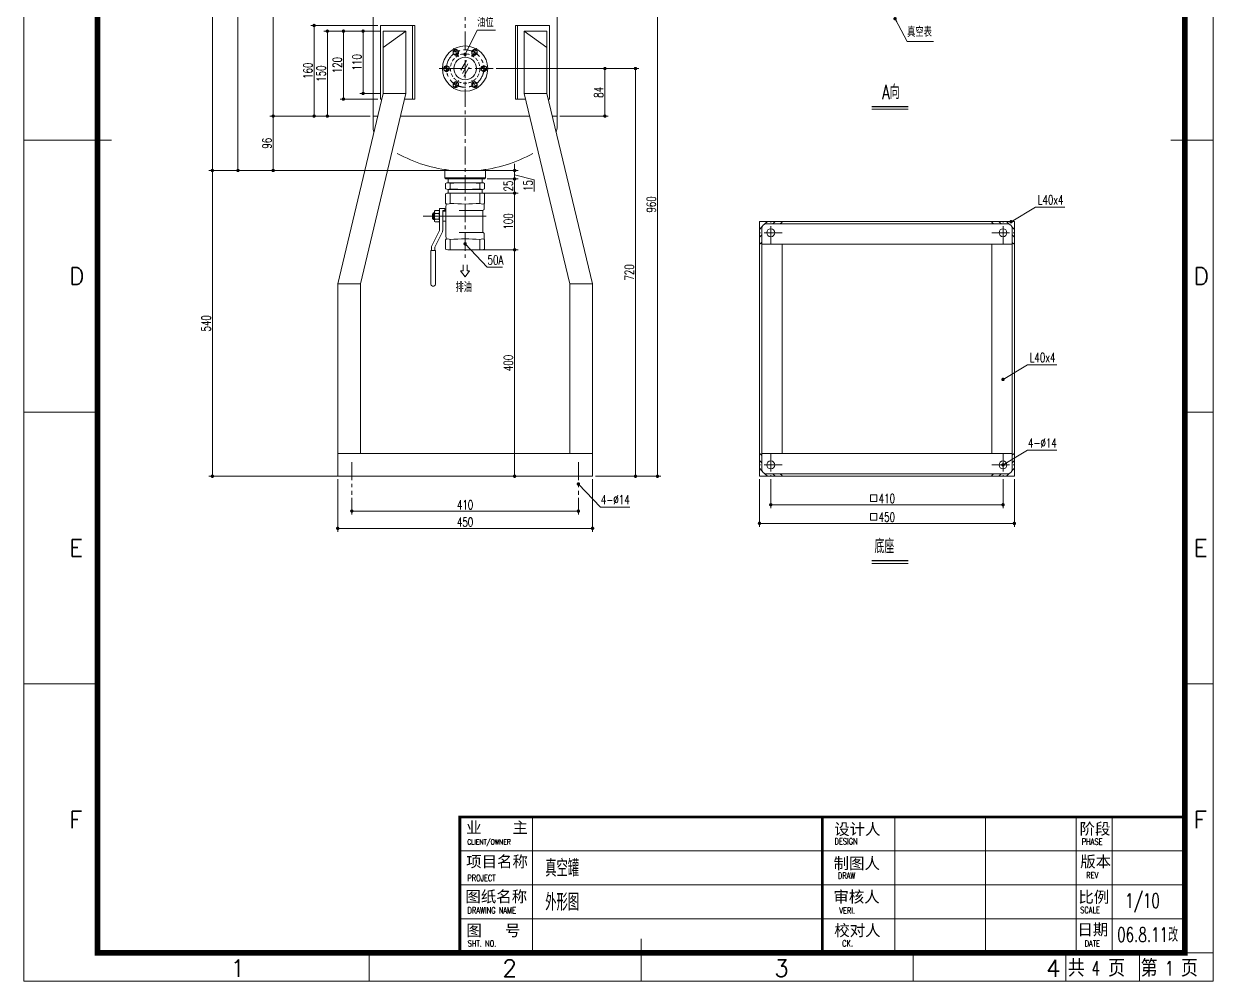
# Model space of a CAD drawing. Header units: millimetres. Extents: x 5291 to 15040, y -2201 to 1723.
# Drawn here: x 5291 to 7391, y -2201 to -510 of the extents above; entities that cross this region are included whole.
import ezdxf

# ---------------------------------------------------------------- set-up
doc = ezdxf.new("R2010")
doc.units = ezdxf.units.MM
doc.header["$LTSCALE"] = 0.5
doc.linetypes.add('CENTER', pattern=[50.8, 31.75, -6.35, 6.35, -6.35])
doc.linetypes.add('DASHED', pattern=[19.05, 12.7, -6.35])
for name, color, linetype, lineweight in [('图层1', 7, 'Continuous', 5), ('图层2', 2, 'Continuous', 20), ('图层5', 3, 'CENTER', 5), ('图框', 7, 'Continuous', 9)]:
    doc.layers.add(name, color=color, linetype=linetype, lineweight=lineweight)
doc.styles.add('图框文字1', font='romans.shx', dxfattribs={"bigfont": 'hztxt.shx'})
doc.styles.add('图框文字2', font='SIMKAI.TTF')
doc.styles.add('样式 1', font='txt.shx', dxfattribs={"width": 0.7, "height": 16, "bigfont": 'hzdx.shx'})
doc.dimstyles.new('ISO-25', dxfattribs={"dimtxt": 13, "dimasz": 11, "dimexe": 6, "dimexo": 5, "dimgap": 4, "dimtad": 1, "dimtxsty": 'Standard', "dimcen": 2.5, "dimadec": 0, "dimazin": 0, "dimtfac": 1, "dimtmove": 0, "dimatfit": 3, "dimfxl": 0, "dimarcsym": 0})

# ---------------------------------------------------------------- blocks, each defined once
blk = doc.blocks.new('图框(设计人)')
at = {"layer": '图框', "color": 5}
for p, q in [((12.8, 24), (12.8, 0)), ((28.8, 24), (28.8, 0)), ((44.8, 24), (44.8, 0)), ((51.17, 24), (51.17, 0)), ((12.8, 20.41), (12.8, 0)), ((0, 18), (64, 18)), ((0, 12), (64, 12)), ((0, 6), (64, 6))]:
    blk.add_line(p, q, dxfattribs=at)
at = {"layer": '图框', "color": 5, "const_width": 0.5}
blk.add_lwpolyline([(0, 0), (64, 0), (64, 24), (0, 24)], close=True, dxfattribs=at)
at = {"layer": '图框', "color": 4, "style": '图框文字2'}
for s, p in [('设计人', (2.08, 20.85)), ('阶段', (45.4, 20.91)), ('制图人', (1.98, 14.82)), ('版本', (45.52, 15.13)), ('审核人', (1.94, 8.91)), ('比例', (45.19, 8.87)), ('校对人', (2.09, 2.98)), ('日期', (45.02, 3.12))]:
    blk.add_text(s, height=2, dxfattribs=at).set_placement(p)
at = {"layer": '图框', "color": 3, "style": '图框文字1', "width": 0.7}
for s, p in [('DESIGN', (2.14, 19.14)), ('PHASE', (45.8, 19.1)), ('DRAW', (2.74, 13.09)), ('REV', (46.58, 13.17)), ('VERI.', (2.97, 6.94)), ('SCALE', (45.53, 7.03)), ('CK.', (3.49, 1.12)), ('DATE', (46.31, 1.11))]:
    blk.add_text(s, height=1.1, dxfattribs=at).set_placement(p)
blk = doc.blocks.new('图框(业主)')
at = {"layer": '图框', "color": 5}
for p, q in [((12.8, 24), (12.8, 0)), ((0, 18), (64, 18)), ((0, 12), (64, 12)), ((0, 6), (64, 6))]:
    blk.add_line(p, q, dxfattribs=at)
at = {"layer": '图框', "color": 5, "const_width": 0.5}
blk.add_lwpolyline([(0, 0), (64, 0), (64, 24), (0, 24)], close=True, dxfattribs=at)
at = {"layer": '图框', "color": 4, "style": '图框文字2'}
for s, p in [('业    主', (1.1, 21.13)), ('项目名称', (1.1, 15.13)), ('图纸名称', (0.96, 8.95)), ('图   号', (1.14, 2.98))]:
    blk.add_text(s, height=2, dxfattribs=at).set_placement(p)
at = {"layer": '图框', "color": 3, "style": '图框文字1', "width": 0.7}
for s, height, p in [('CLIENT/OWNER', 0.9, (1.3, 19.15)), ('PROJECT', 1.1, (1.32, 12.69)), ('DRAWING NAME', 1.1, (1.34, 6.95)), (' SHT. NO. ', 1.1, (0.79, 1.11))]:
    blk.add_text(s, height=height, dxfattribs=at).set_placement(p)
blk = doc.blocks.new('图框(A4)')
at = {"layer": '图框'}
for p, q in [((252.99, 634.09), (252.99, 639.09)), ((300.99, 634.09), (300.99, 639.09)), ((348.99, 634.09), (348.99, 639.09)), ((300.99, 634.09), (300.99, 631.59)), ((204.99, 586.59), (191.99, 586.59)), ((396.99, 586.59), (401.99, 586.59)), ((204.99, 538.59), (191.99, 538.59)), ((396.99, 538.59), (401.99, 538.59)), ((204.99, 490.59), (191.99, 490.59)), ((204.99, 490.59), (207.49, 490.59)), ((396.99, 490.59), (394.49, 490.59)), ((396.99, 490.59), (401.99, 490.59)), ((204.99, 442.59), (191.99, 442.59)), ((396.99, 442.59), (401.99, 442.59)), ((204.99, 394.59), (191.99, 394.59)), ((396.99, 394.59), (401.99, 394.59)), ((300.99, 347.09), (300.99, 349.59)), ((252.99, 347.09), (252.99, 342.09)), ((300.99, 347.09), (300.99, 342.09)), ((348.99, 347.09), (348.99, 342.09)), ((375.99, 347.09), (375.99, 342.09)), ((388.99, 347.09), (388.99, 342.09))]:
    blk.add_line(p, q, dxfattribs=at)
for points in [[(191.99, 342.09), (401.99, 342.09), (401.99, 639.09), (191.99, 639.09)], [(375.99, 347.09), (401.99, 347.09), (401.99, 342.09), (375.99, 342.09)]]:
    blk.add_lwpolyline(points, close=True, dxfattribs=at)
at = {"layer": '图框', "color": 5, "const_width": 1}
blk.add_lwpolyline([(204.99, 347.09), (396.99, 347.09), (396.99, 634.09), (204.99, 634.09)], close=True, dxfattribs=at)
at = {"layer": '图框', "style": '图框文字1'}
for s, p in [('1', (228.49, 635.29)), ('2', (276.49, 635.29)), ('3', (324.49, 635.29)), ('4', (372.49, 635.29)), ('A', (199.99, 608.56)), ('A', (398.55, 608.56)), ('B ', (199.99, 561.1)), ('B ', (398.55, 561.1)), ('C', (199.99, 513.1)), ('C', (398.55, 513.1)), ('D', (199.99, 465.1)), ('D', (398.55, 465.1)), ('E', (199.99, 417.1)), ('E', (398.55, 417.1)), ('F', (199.99, 369.1)), ('F', (398.55, 369.1)), ('1', (228.49, 342.89)), ('2', (276.49, 342.89)), ('3', (324.49, 342.89)), ('4', (372.49, 342.89)), ('共  页', (376.32, 342.89)), ('第  页', (389.18, 342.89))]:
    blk.add_text(s, height=3, dxfattribs=at).set_placement(p)
blk = doc.blocks.new('_Dot')
at = {"color": 0, "linetype": 'ByBlock', "lineweight": -2}
blk.add_line((-0.5, 0), (-1, 0), dxfattribs=at)
at = {"color": 0, "linetype": 'ByBlock', "const_width": 0.5}
blk.add_lwpolyline([(-0.25, 0, 1), (0.25, 0, 1)], format="xyb", close=True, dxfattribs=at)
blk = doc.blocks.new('*D19')
at = {"layer": 'Defpoints', "color": 0, "lineweight": 9}
for p in [(5793.5, -129.4), (5731, -673.4), (5907.4, -673.4)]:
    blk.add_point(p, dxfattribs=at)
at = {"layer": '图层1', "color": 4, "lineweight": 9}
for p, q in [((5788.5, -129.4), (5725, -129.4)), ((5731, -135.4), (5731, -667.4)), ((5902.4, -673.4), (5725, -673.4))]:
    blk.add_line(p, q, dxfattribs=at)
at = {"layer": '图层1', "color": 4, "lineweight": 9, "xscale": 6, "yscale": 6, "zscale": 6}
for p, rotation in [((5731, -129.4), 90), ((5731, -673.4), 270)]:
    blk.add_blockref('_Dot', p, dxfattribs=dict(at, rotation=rotation))
at = {"layer": '图层1', "color": 4, "insert": (5720, -401.4), "char_height": 16, "attachment_point": 5, "rotation": 90, "style": '样式 1'}
blk.add_mtext('544', dxfattribs=at)
blk = doc.blocks.new('*D20')
at = {"layer": 'Defpoints', "color": 0, "lineweight": 9}
for p in [(5907.4, -673.4), (5731, -769.4), (5997.4, -769.4)]:
    blk.add_point(p, dxfattribs=at)
at = {"layer": '图层1', "color": 4, "lineweight": 9}
for p, q in [((5902.4, -673.4), (5725, -673.4)), ((5731, -679.4), (5731, -763.4)), ((5992.4, -769.4), (5725, -769.4))]:
    blk.add_line(p, q, dxfattribs=at)
at = {"layer": '图层1', "color": 4, "lineweight": 9, "xscale": 6, "yscale": 6, "zscale": 6}
for p, rotation in [((5731, -673.4), 90), ((5731, -769.4), 270)]:
    blk.add_blockref('_Dot', p, dxfattribs=dict(at, rotation=rotation))
at = {"layer": '图层1', "color": 4, "insert": (5720, -721.4), "char_height": 16, "attachment_point": 5, "rotation": 90, "style": '样式 1'}
blk.add_mtext('96', dxfattribs=at)
blk = doc.blocks.new('*D21')
at = {"layer": 'Defpoints', "color": 0, "lineweight": 9}
for p in [(5844.9, -1309.4), (6294.9, -1309.4), (6294.9, -1401.4)]:
    blk.add_point(p, dxfattribs=at)
at = {"layer": '图层1', "color": 4, "lineweight": 9}
for p, q in [((5844.9, -1314.4), (5844.9, -1407.4)), ((6294.9, -1314.4), (6294.9, -1407.4)), ((5850.9, -1401.4), (6288.9, -1401.4))]:
    blk.add_line(p, q, dxfattribs=at)
at = {"layer": '图层1', "color": 4, "lineweight": 9, "xscale": 6, "yscale": 6, "zscale": 6, "rotation": 180}
blk.add_blockref('_Dot', (5844.9, -1401.4), dxfattribs=at)
at = {"layer": '图层1', "color": 4, "lineweight": 9, "xscale": 6, "yscale": 6, "zscale": 6}
blk.add_blockref('_Dot', (6294.9, -1401.4), dxfattribs=at)
at = {"layer": '图层1', "color": 4, "insert": (6069.9, -1390.4), "char_height": 16, "attachment_point": 5, "style": '样式 1'}
blk.add_mtext('450', dxfattribs=at)
blk = doc.blocks.new('*D22')
at = {"layer": 'Defpoints', "color": 0, "lineweight": 9}
for p in [(5869.9, -1342.3), (6269.9, -1342.3), (6269.9, -1370.9)]:
    blk.add_point(p, dxfattribs=at)
at = {"layer": '图层1', "color": 4, "lineweight": 9}
for p, q in [((5869.9, -1347.3), (5869.9, -1376.9)), ((6269.9, -1347.3), (6269.9, -1376.9)), ((5875.9, -1370.9), (6263.9, -1370.9))]:
    blk.add_line(p, q, dxfattribs=at)
at = {"layer": '图层1', "color": 4, "lineweight": 9, "xscale": 6, "yscale": 6, "zscale": 6, "rotation": 180}
blk.add_blockref('_Dot', (5869.9, -1370.9), dxfattribs=at)
at = {"layer": '图层1', "color": 4, "lineweight": 9, "xscale": 6, "yscale": 6, "zscale": 6}
blk.add_blockref('_Dot', (6269.9, -1370.9), dxfattribs=at)
at = {"layer": '图层1', "color": 4, "insert": (6069.9, -1359.9), "char_height": 16, "attachment_point": 5, "style": '样式 1'}
blk.add_mtext('410', dxfattribs=at)
blk = doc.blocks.new('*D31')
at = {"layer": 'Defpoints', "color": 0, "lineweight": 9}
for p in [(6609.6, -1309.4), (7019.6, -1309.4), (7019.6, -1359.7)]:
    blk.add_point(p, dxfattribs=at)
at = {"layer": '图层1', "color": 4, "lineweight": 9}
for p, q in [((6609.6, -1314.4), (6609.6, -1365.7)), ((7019.6, -1314.4), (7019.6, -1365.7)), ((6615.6, -1359.7), (7013.6, -1359.7))]:
    blk.add_line(p, q, dxfattribs=at)
at = {"layer": '图层1', "color": 4, "lineweight": 9, "xscale": 6, "yscale": 6, "zscale": 6, "rotation": 180}
blk.add_blockref('_Dot', (6609.6, -1359.7), dxfattribs=at)
at = {"layer": '图层1', "color": 4, "lineweight": 9, "xscale": 6, "yscale": 6, "zscale": 6}
blk.add_blockref('_Dot', (7019.6, -1359.7), dxfattribs=at)
at = {"layer": '图层1', "color": 4, "insert": (6814.6, -1348.7), "char_height": 16, "attachment_point": 5, "style": '样式 1'}
blk.add_mtext('410', dxfattribs=at)
blk = doc.blocks.new('*D32')
at = {"layer": 'Defpoints', "color": 0, "lineweight": 9}
for p in [(6589.6, -1309.4), (7039.6, -1309.4), (6589.6, -1392.6)]:
    blk.add_point(p, dxfattribs=at)
at = {"layer": '图层1', "color": 4, "lineweight": 9}
for p, q in [((6589.6, -1314.4), (6589.6, -1398.6)), ((7039.6, -1314.4), (7039.6, -1398.6)), ((7033.6, -1392.6), (6595.6, -1392.6))]:
    blk.add_line(p, q, dxfattribs=at)
at = {"layer": '图层1', "color": 4, "lineweight": 9, "xscale": 6, "yscale": 6, "zscale": 6, "rotation": 180}
blk.add_blockref('_Dot', (6589.6, -1392.6), dxfattribs=at)
at = {"layer": '图层1', "color": 4, "lineweight": 9, "xscale": 6, "yscale": 6, "zscale": 6}
blk.add_blockref('_Dot', (7039.6, -1392.6), dxfattribs=at)
at = {"layer": '图层1', "color": 4, "insert": (6814.6, -1381.6), "char_height": 16, "attachment_point": 5, "style": '样式 1'}
blk.add_mtext('450', dxfattribs=at)
blk = doc.blocks.new('*D181')
at = {"layer": 'Defpoints', "color": 0, "lineweight": 9}
for p in [(6069.9, -909.4), (6074.9, -1309.4), (6157.3, -1309.4)]:
    blk.add_point(p, dxfattribs=at)
at = {"layer": '图层1', "color": 4, "lineweight": 9}
for p, q in [((6074.9, -909.4), (6163.3, -909.4)), ((6157.3, -915.4), (6157.3, -1303.4)), ((6079.9, -1309.4), (6163.3, -1309.4))]:
    blk.add_line(p, q, dxfattribs=at)
at = {"layer": '图层1', "color": 4, "lineweight": 9, "xscale": 6, "yscale": 6, "zscale": 6}
for p, rotation in [((6157.3, -909.4), 90), ((6157.3, -1309.4), 270)]:
    blk.add_blockref('_Dot', p, dxfattribs=dict(at, rotation=rotation))
at = {"layer": '图层1', "color": 4, "lineweight": 9, "insert": (6146.3, -1109.4), "char_height": 16, "attachment_point": 5, "rotation": 90, "style": '样式 1'}
blk.add_mtext('400', dxfattribs=at)
blk = doc.blocks.new('*D182')
at = {"layer": 'Defpoints', "color": 0, "lineweight": 9}
for p in [(6069.9, -769.4), (5623.7, -1309.4), (6064.9, -1309.4)]:
    blk.add_point(p, dxfattribs=at)
at = {"layer": '图层1', "color": 4, "lineweight": 9}
for p, q in [((6064.9, -769.4), (5617.7, -769.4)), ((5623.7, -775.4), (5623.7, -1303.4)), ((6059.9, -1309.4), (5617.7, -1309.4))]:
    blk.add_line(p, q, dxfattribs=at)
at = {"layer": '图层1', "color": 4, "lineweight": 9, "xscale": 6, "yscale": 6, "zscale": 6}
for p, rotation in [((5623.7, -769.4), 90), ((5623.7, -1309.4), 270)]:
    blk.add_blockref('_Dot', p, dxfattribs=dict(at, rotation=rotation))
at = {"layer": '图层1', "color": 4, "lineweight": 9, "insert": (5612.7, -1039.4), "char_height": 16, "attachment_point": 5, "rotation": 90, "style": '样式 1'}
blk.add_mtext('540', dxfattribs=at)
blk = doc.blocks.new('*D183')
at = {"layer": 'Defpoints', "color": 0, "lineweight": 9}
for p in [(6119.5, -589.4), (6294.9, -1309.4), (6370.7, -1309.4)]:
    blk.add_point(p, dxfattribs=at)
at = {"layer": '图层1', "color": 4, "lineweight": 9}
for p, q in [((6124.5, -589.4), (6376.7, -589.4)), ((6370.7, -595.4), (6370.7, -1303.4)), ((6299.9, -1309.4), (6376.7, -1309.4))]:
    blk.add_line(p, q, dxfattribs=at)
at = {"layer": '图层1', "color": 4, "lineweight": 9, "xscale": 6, "yscale": 6, "zscale": 6}
for p, rotation in [((6370.7, -589.4), 90), ((6370.7, -1309.4), 270)]:
    blk.add_blockref('_Dot', p, dxfattribs=dict(at, rotation=rotation))
at = {"layer": '图层1', "color": 4, "lineweight": 9, "insert": (6359.7, -949.4), "char_height": 16, "attachment_point": 5, "rotation": 90, "style": '样式 1'}
blk.add_mtext('720', dxfattribs=at)
blk = doc.blocks.new('*D184')
at = {"layer": 'Defpoints', "color": 0, "lineweight": 9}
for p in [(6368.9, -349.4), (6294.9, -1309.4), (6409.5, -1309.4)]:
    blk.add_point(p, dxfattribs=at)
at = {"layer": '图层1', "color": 4, "lineweight": 9}
for p, q in [((6373.9, -349.4), (6415.5, -349.4)), ((6409.5, -355.4), (6409.5, -1303.4)), ((6299.9, -1309.4), (6415.5, -1309.4))]:
    blk.add_line(p, q, dxfattribs=at)
at = {"layer": '图层1', "color": 4, "lineweight": 9, "xscale": 6, "yscale": 6, "zscale": 6}
for p, rotation in [((6409.5, -349.4), 90), ((6409.5, -1309.4), 270)]:
    blk.add_blockref('_Dot', p, dxfattribs=dict(at, rotation=rotation))
at = {"layer": '图层1', "color": 4, "lineweight": 9, "insert": (6398.5, -829.4), "char_height": 16, "attachment_point": 5, "rotation": 90, "style": '样式 1'}
blk.add_mtext('960', dxfattribs=at)
blk = doc.blocks.new('*D186')
at = {"layer": 'Defpoints', "color": 0, "lineweight": 9}
for p in [(6096, -809.4), (6157.3, -809.4), (6096, -909.4)]:
    blk.add_point(p, dxfattribs=at)
at = {"layer": '图层1', "color": 4, "lineweight": 9}
for p, q in [((6101, -809.4), (6163.3, -809.4)), ((6157.3, -903.4), (6157.3, -815.4)), ((6101, -909.4), (6163.3, -909.4))]:
    blk.add_line(p, q, dxfattribs=at)
at = {"layer": '图层1', "color": 4, "lineweight": 9, "xscale": 6, "yscale": 6, "zscale": 6}
for p, rotation in [((6157.3, -809.4), 90), ((6157.3, -909.4), 270)]:
    blk.add_blockref('_Dot', p, dxfattribs=dict(at, rotation=rotation))
at = {"layer": '图层1', "color": 4, "lineweight": 9, "insert": (6146.3, -859.4), "char_height": 16, "attachment_point": 5, "rotation": 90, "style": '样式 1'}
blk.add_mtext('100', dxfattribs=at)
blk = doc.blocks.new('*D187')
at = {"layer": 'Defpoints', "color": 0, "lineweight": 9}
for p in [(6103.9, -784.4), (6157.3, -784.4), (6096, -809.4)]:
    blk.add_point(p, dxfattribs=at)
at = {"layer": '图层1', "color": 4, "lineweight": 9}
for p, q in [((6108.9, -784.4), (6163.3, -784.4)), ((6157.3, -803.4), (6157.3, -790.4)), ((6101, -809.4), (6163.3, -809.4))]:
    blk.add_line(p, q, dxfattribs=at)
at = {"layer": '图层1', "color": 4, "lineweight": 9, "xscale": 6, "yscale": 6, "zscale": 6}
for p, rotation in [((6157.3, -784.4), 90), ((6157.3, -809.4), 270)]:
    blk.add_blockref('_Dot', p, dxfattribs=dict(at, rotation=rotation))
at = {"layer": '图层1', "color": 4, "lineweight": 9, "insert": (6146.3, -796.9), "char_height": 16, "attachment_point": 5, "rotation": 90, "style": '样式 1'}
blk.add_mtext('25', dxfattribs=at)
blk = doc.blocks.new('*D188')
at = {"layer": 'Defpoints', "color": 0, "lineweight": 9}
for p in [(6069.9, -769.4), (6157.3, -769.4), (6103.9, -784.4)]:
    blk.add_point(p, dxfattribs=at)
at = {"layer": '图层1', "color": 4, "lineweight": 9}
for p, q in [((6074.9, -769.4), (6163.3, -769.4)), ((6157.3, -763.4), (6157.3, -757.4)), ((6157.3, -784.4), (6157.3, -769.4)), ((6157.3, -784.4), (6157.3, -769.4)), ((6157.3, -776.9), (6192, -785.7)), ((6108.9, -784.4), (6163.3, -784.4)), ((6157.3, -790.4), (6157.3, -796.4)), ((6192, -785.7), (6192, -806.7))]:
    blk.add_line(p, q, dxfattribs=at)
at = {"layer": '图层1', "color": 4, "lineweight": 9, "xscale": 6, "yscale": 6, "zscale": 6}
for p, rotation in [((6157.3, -769.4), 270), ((6157.3, -784.4), 90)]:
    blk.add_blockref('_Dot', p, dxfattribs=dict(at, rotation=rotation))
at = {"layer": '图层1', "color": 4, "lineweight": 9, "insert": (6181, -796.2), "char_height": 16, "attachment_point": 5, "rotation": 90, "style": '样式 1'}
blk.add_mtext('15', dxfattribs=at)
blk = doc.blocks.new('*D192')
at = {"layer": 'Defpoints', "color": 0, "lineweight": 9}
for p in [(5849.9, 6.6), (5668.8, -769.4), (6069.8, -769.4)]:
    blk.add_point(p, dxfattribs=at)
at = {"layer": '图层1', "color": 4, "lineweight": 9}
for p, q in [((5844.9, 6.6), (5662.8, 6.6)), ((5668.8, 0.6), (5668.8, -763.4)), ((6064.8, -769.4), (5662.8, -769.4))]:
    blk.add_line(p, q, dxfattribs=at)
at = {"layer": '图层1', "color": 4, "lineweight": 9, "xscale": 6, "yscale": 6, "zscale": 6}
for p, rotation in [((5668.8, 6.6), 90), ((5668.8, -769.4), 270)]:
    blk.add_blockref('_Dot', p, dxfattribs=dict(at, rotation=rotation))
at = {"layer": '图层1', "color": 4, "lineweight": 9, "insert": (5657.8, -381.4), "char_height": 16, "attachment_point": 5, "rotation": 90, "style": '样式 1'}
blk.add_mtext('776', dxfattribs=at)
blk = doc.blocks.new('*D193')
at = {"layer": 'Defpoints', "color": 0, "lineweight": 9}
for p in [(6069.9, 117.1), (5623.7, -769.4), (6069.9, -769.4)]:
    blk.add_point(p, dxfattribs=at)
at = {"layer": '图层1', "color": 4, "lineweight": 9}
for p, q in [((6064.9, 117.1), (5617.7, 117.1)), ((5623.7, 111.1), (5623.7, -763.4)), ((6064.9, -769.4), (5617.7, -769.4))]:
    blk.add_line(p, q, dxfattribs=at)
at = {"layer": '图层1', "color": 4, "lineweight": 9, "xscale": 6, "yscale": 6, "zscale": 6}
for p, rotation in [((5623.7, 117.1), 90), ((5623.7, -769.4), 270)]:
    blk.add_blockref('_Dot', p, dxfattribs=dict(at, rotation=rotation))
at = {"layer": '图层1', "color": 4, "lineweight": 9, "insert": (5612.7, -326.1), "char_height": 16, "attachment_point": 5, "rotation": 90, "style": '样式 1'}
blk.add_mtext('886', dxfattribs=at)
blk = doc.blocks.new('*D194')
at = {"layer": 'Defpoints', "color": 0, "lineweight": 9}
for p in [(5826.7, -523.4), (5925.4, -523.4), (5907.4, -673.4)]:
    blk.add_point(p, dxfattribs=at)
at = {"layer": '图层1', "color": 4, "lineweight": 9}
for p, q in [((5920.4, -523.4), (5820.7, -523.4)), ((5826.7, -667.4), (5826.7, -529.4)), ((5902.4, -673.4), (5820.7, -673.4))]:
    blk.add_line(p, q, dxfattribs=at)
at = {"layer": '图层1', "color": 4, "lineweight": 9, "xscale": 6, "yscale": 6, "zscale": 6}
for p, rotation in [((5826.7, -523.4), 90), ((5826.7, -673.4), 270)]:
    blk.add_blockref('_Dot', p, dxfattribs=dict(at, rotation=rotation))
at = {"layer": '图层1', "color": 4, "lineweight": 9, "insert": (5815.7, -598.4), "char_height": 16, "attachment_point": 5, "rotation": 90, "style": '样式 1'}
blk.add_mtext('150', dxfattribs=at)
blk = doc.blocks.new('*D195')
at = {"layer": 'Defpoints', "color": 0, "lineweight": 9}
for p in [(5803.3, -513.4), (5920.8, -513.4), (5907.4, -673.4)]:
    blk.add_point(p, dxfattribs=at)
at = {"layer": '图层1', "color": 4, "lineweight": 9}
for p, q in [((5915.8, -513.4), (5797.3, -513.4)), ((5803.3, -667.4), (5803.3, -519.4)), ((5902.4, -673.4), (5797.3, -673.4))]:
    blk.add_line(p, q, dxfattribs=at)
at = {"layer": '图层1', "color": 4, "lineweight": 9, "xscale": 6, "yscale": 6, "zscale": 6}
for p, rotation in [((5803.3, -513.4), 90), ((5803.3, -673.4), 270)]:
    blk.add_blockref('_Dot', p, dxfattribs=dict(at, rotation=rotation))
at = {"layer": '图层1', "color": 4, "lineweight": 9, "insert": (5792.3, -593.4), "char_height": 16, "attachment_point": 5, "rotation": 90, "style": '样式 1'}
blk.add_mtext('160', dxfattribs=at)
blk = doc.blocks.new('*D196')
at = {"layer": 'Defpoints', "color": 0, "lineweight": 9}
for p in [(5925.4, -523.4), (5855.1, -643.4), (5920.8, -643.4)]:
    blk.add_point(p, dxfattribs=at)
at = {"layer": '图层1', "color": 4, "lineweight": 9}
for p, q in [((5920.4, -523.4), (5849.1, -523.4)), ((5855.1, -529.4), (5855.1, -637.4)), ((5915.8, -643.4), (5849.1, -643.4))]:
    blk.add_line(p, q, dxfattribs=at)
at = {"layer": '图层1', "color": 4, "lineweight": 9, "xscale": 6, "yscale": 6, "zscale": 6}
for p, rotation in [((5855.1, -523.4), 90), ((5855.1, -643.4), 270)]:
    blk.add_blockref('_Dot', p, dxfattribs=dict(at, rotation=rotation))
at = {"layer": '图层1', "color": 4, "lineweight": 9, "insert": (5844.1, -583.4), "char_height": 16, "attachment_point": 5, "rotation": 90, "style": '样式 1'}
blk.add_mtext('120', dxfattribs=at)
blk = doc.blocks.new('*D197')
at = {"layer": 'Defpoints', "color": 0, "lineweight": 9}
for p in [(5925.4, -523.4), (5889.8, -633.4), (5925.4, -633.4)]:
    blk.add_point(p, dxfattribs=at)
at = {"layer": '图层1', "color": 4, "lineweight": 9}
for p, q in [((5920.4, -523.4), (5883.8, -523.4)), ((5889.8, -529.4), (5889.8, -627.4)), ((5920.4, -633.4), (5883.8, -633.4))]:
    blk.add_line(p, q, dxfattribs=at)
at = {"layer": '图层1', "color": 4, "lineweight": 9, "xscale": 6, "yscale": 6, "zscale": 6}
for p, rotation in [((5889.8, -523.4), 90), ((5889.8, -633.4), 270)]:
    blk.add_blockref('_Dot', p, dxfattribs=dict(at, rotation=rotation))
at = {"layer": '图层1', "color": 4, "lineweight": 9, "insert": (5878.8, -578.4), "char_height": 16, "attachment_point": 5, "rotation": 90, "style": '样式 1'}
blk.add_mtext('110', dxfattribs=at)
blk = doc.blocks.new('*D198')
at = {"layer": 'Defpoints', "color": 0, "lineweight": 9}
for p in [(6119.5, -589.4), (6232.4, -673.4), (6316.7, -673.4)]:
    blk.add_point(p, dxfattribs=at)
at = {"layer": '图层1', "color": 4, "lineweight": 9}
for p, q in [((6124.5, -589.4), (6322.7, -589.4)), ((6316.7, -595.4), (6316.7, -667.4)), ((6237.4, -673.4), (6322.7, -673.4))]:
    blk.add_line(p, q, dxfattribs=at)
at = {"layer": '图层1', "color": 4, "lineweight": 9, "xscale": 6, "yscale": 6, "zscale": 6}
for p, rotation in [((6316.7, -589.4), 90), ((6316.7, -673.4), 270)]:
    blk.add_blockref('_Dot', p, dxfattribs=dict(at, rotation=rotation))
at = {"layer": '图层1', "color": 4, "lineweight": 9, "insert": (6305.7, -631.4), "char_height": 16, "attachment_point": 5, "rotation": 90, "style": '样式 1'}
blk.add_mtext('84', dxfattribs=at)

msp = doc.modelspace()

# ---------------------------------------------------------------- hatches: boundary and pattern name
at = {"layer": '图层2'}
h = msp.add_hatch(dxfattribs=at)
h.set_pattern_fill('ANSI31', scale=3, style=0)
h.set_pattern_definition([(45, (44.721, -36.553), (-6.735192, 6.735192), [])])
h.paths.add_polyline_path([(6601.58, -863.39), (6625.58, -863.39, 0.4142136), (6629.58, -859.39), (6589.58, -859.39), (6589.58, -899.39, 0.4142136), (6593.58, -895.39), (6593.58, -871.39, -0.4142136)])
h = msp.add_hatch(dxfattribs=at)
h.set_pattern_fill('ANSI31', scale=3, angle=-90, style=0)
h.set_pattern_definition([(315, (7862.422, 5685.468), (6.735192, 6.735192), [])])
h.paths.add_polyline_path([(7035.58, -871.39), (7035.58, -895.39, 0.4142136), (7039.58, -899.39), (7039.58, -859.39), (6999.58, -859.39, 0.4142136), (7003.58, -863.39), (7027.58, -863.39, -0.4142136)])
h = msp.add_hatch(dxfattribs=at)
h.set_pattern_fill('ANSI31', scale=3, angle=90, style=0)
h.set_pattern_definition([(135, (5766.742, -7854.254), (-6.735192, -6.735192), [])])
h.paths.add_polyline_path([(6593.58, -1297.39), (6593.58, -1273.39, 0.4142136), (6589.58, -1269.39), (6589.58, -1309.39), (6629.58, -1309.39, 0.4142136), (6625.58, -1305.39), (6601.58, -1305.39, -0.4142136)])
h = msp.add_hatch(dxfattribs=at)
h.set_pattern_fill('ANSI31', scale=3, angle=180, style=0)
h.set_pattern_definition([(225, (13584.443, -2132.233), (6.735192, -6.735192), [])])
h.paths.add_polyline_path([(7027.58, -1305.39), (7003.58, -1305.39, 0.4142136), (6999.58, -1309.39), (7039.58, -1309.39), (7039.58, -1269.39, 0.4142136), (7035.58, -1273.39), (7035.58, -1297.39, -0.4142136)])

# ---------------------------------------------------------------- linework, layer by layer
at = {"layer": '图层1', "color": 7, "lineweight": 30}
for p, q in [((6787.98, -656.18), (6852.19, -656.18)), ((6787.98, -1458.4), (6852.19, -1458.4))]:
    msp.add_line(p, q, dxfattribs=at)
at = {"layer": '图层1', "color": 7, "lineweight": 13}
for p, q in [((6787.98, -661.01), (6852.19, -661.01)), ((6787.98, -1463.23), (6852.19, -1463.23))]:
    msp.add_line(p, q, dxfattribs=at)
at = {"layer": '图层1', "color": 7, "lineweight": 9}
msp.add_line((6107.31, -850.31), (5995.59, -850.31), dxfattribs=at)
at = {"layer": '图层1', "color": 7}
for p, q in [((6629.58, -859.39), (6629.58, -859.39)), ((6999.58, -859.39), (6999.58, -859.39)), ((6589.58, -899.39), (6589.58, -899.39)), ((7039.58, -899.39), (7039.58, -899.39)), ((6066.26, -946.8), (6066.26, -936.17)), ((6073.54, -936.17), (6073.54, -946.8)), ((6589.58, -1269.39), (6589.58, -1269.39)), ((7039.58, -1269.39), (7039.58, -1269.39)), ((6629.58, -1309.39), (6629.58, -1309.39)), ((6999.58, -1309.39), (6999.58, -1309.39))]:
    msp.add_line(p, q, dxfattribs=at)
msp.add_lwpolyline([(6073.54, -946.8), (6077.77, -946.8), (6069.9, -957.04), (6062.03, -946.8), (6066.26, -946.8)], dxfattribs=at)
for points in [[(6785.61, -1341.99), (6797.06, -1341.99), (6797.06, -1354.26), (6785.61, -1354.26)], [(6785.61, -1374.87), (6797.06, -1374.87), (6797.06, -1387.14), (6785.61, -1387.14)]]:
    msp.add_lwpolyline(points, close=True, dxfattribs=at)
at = {"layer": '图层2', "color": 7}
for p, q in [((5907.41, -673.39), (5907.41, -157.9)), ((6232.39, -446.94), (6232.39, -691.44)), ((5920.77, -643.39), (5920.77, -513.39)), ((5920.77, -513.39), (5981.11, -513.39)), ((5925.42, -633.39), (5925.42, -523.39)), ((5925.42, -523.39), (5965.42, -523.39)), ((5925.42, -552.26), (5965.42, -523.39)), ((5965.42, -633.39), (5965.42, -523.39)), ((5977.24, -643.39), (5977.24, -513.39)), ((5981.11, -643.39), (5981.11, -513.39)), ((6158.68, -643.39), (6158.68, -513.39)), ((6219.02, -513.39), (6158.68, -513.39)), ((6162.56, -643.39), (6162.56, -513.39)), ((6174.38, -633.39), (6174.38, -523.39)), ((6214.38, -523.39), (6174.38, -523.39)), ((6214.38, -552.26), (6174.38, -523.39)), ((6214.38, -633.39), (6214.38, -523.39)), ((6219.02, -643.39), (6219.02, -513.39)), ((6072.36, -575.17), (6062.6, -592.1)), ((6074.78, -580.98), (6065.02, -597.9)), ((6077.19, -586.78), (6067.44, -603.71)), ((5844.9, -969.39), (5925.42, -633.39)), ((5884.9, -969.39), (5965.42, -633.39)), ((5920.77, -643.39), (5923.02, -643.39)), ((5965.42, -633.39), (5925.42, -633.39)), ((5963.02, -643.39), (5981.11, -643.39)), ((6176.77, -643.39), (6158.68, -643.39)), ((6174.38, -633.39), (6214.38, -633.39)), ((6254.9, -969.39), (6174.38, -633.39)), ((6294.9, -969.39), (6214.38, -633.39)), ((6219.02, -643.39), (6216.77, -643.39)), ((5907.41, -673.39), (5907.41, -691.44)), ((5907.41, -673.39), (5915.83, -673.39)), ((5955.83, -673.39), (6183.96, -673.39)), ((6223.96, -673.39), (6232.39, -673.39)), ((6033.86, -767.72), (6033.86, -782.33)), ((6047.86, -769.39), (6091.86, -769.4)), ((6105.86, -767.74), (6105.86, -782.33)), ((6033.86, -782.33), (6035.86, -784.43)), ((6033.86, -782.33), (6105.86, -782.33)), ((6035.45, -792.19), (6035.45, -801.66)), ((6035.86, -784.43), (6103.86, -784.43)), ((6039.56, -791.06), (6100.15, -791.06)), ((6039.86, -791.06), (6039.86, -784.43)), ((6041.44, -791.06), (6069.89, -791.06)), ((6041.46, -791.06), (6069.87, -791.06)), ((6043.67, -792.19), (6043.67, -801.66)), ((6098.28, -791.06), (6069.89, -791.06)), ((6096.04, -792.19), (6096.04, -801.66)), ((6099.86, -791.06), (6099.86, -784.43)), ((6105.86, -782.33), (6103.86, -784.43)), ((6104.26, -792.19), (6104.26, -801.66)), ((6035.45, -810.52), (6035.45, -827.49)), ((6039.56, -802.79), (6069.87, -802.79)), ((6039.56, -809.39), (6100.15, -809.39)), ((6039.86, -802.79), (6039.86, -802.92)), ((6039.86, -802.79), (6039.86, -809.26)), ((6041.44, -809.39), (6069.89, -809.39)), ((6041.46, -809.39), (6069.87, -809.39)), ((6043.67, -809.39), (6043.67, -827.49)), ((6100.15, -802.79), (6069.87, -802.79)), ((6098.28, -809.39), (6069.89, -809.39)), ((6096.04, -809.39), (6096.04, -827.49)), ((6099.86, -802.79), (6099.86, -809.39)), ((6104.26, -810.52), (6104.26, -827.49)), ((6024.57, -836.57), (6024.57, -875.02)), ((6024.57, -836.57), (6034.09, -836.57)), ((6030.39, -839.91), (6030.39, -875.02)), ((6034.09, -839.91), (6030.39, -839.91)), ((6034.09, -836.57), (6034.09, -839.91)), ((6102.54, -839.04), (6102.01, -839.84)), ((6103.56, -827.86), (6103.56, -837.65)), ((6012.4, -846.43), (6014.34, -844.49)), ((6012.4, -854.19), (6012.4, -846.43)), ((6012.4, -854.19), (6014.34, -856.13)), ((6015.75, -844.49), (6014.34, -844.49)), ((6014.34, -856.13), (6014.34, -844.49)), ((6015.75, -856.13), (6014.34, -856.13)), ((6015.75, -850.28), (6015.75, -842.7)), ((6015.75, -850.28), (6015.75, -857.86)), ((6023.21, -840.17), (6017.11, -840.17)), ((6023.21, -845.22), (6017.11, -845.22)), ((6023.21, -855.33), (6017.11, -855.33)), ((6023.21, -860.38), (6017.11, -860.38)), ((6024.57, -850.28), (6024.57, -842.7)), ((6024.57, -850.28), (6024.57, -857.86)), ((6101, -840.16), (6059.26, -840.16)), ((6101, -877.6), (6101, -841.23)), ((6629.58, -859.39), (6589.58, -859.39)), ((6589.58, -859.39), (6589.58, -899.39)), ((7039.58, -859.39), (6999.58, -859.39)), ((7039.58, -899.39), (7039.58, -859.39)), ((6024.42, -875.67), (6011.14, -902.65)), ((6029.79, -877.59), (6016.51, -904.58)), ((6101, -878.67), (6059.26, -878.67)), ((6102.54, -879.79), (6102.01, -878.98)), ((6103.56, -890.96), (6103.56, -881.17)), ((6593.58, -871.39), (6593.58, -895.39)), ((6625.58, -863.39), (6601.58, -863.39)), ((7003.58, -863.39), (6625.58, -863.39)), ((7027.58, -863.39), (7003.58, -863.39)), ((7035.58, -895.39), (7035.58, -871.39)), ((6035.45, -908.3), (6035.45, -891.33)), ((6043.67, -909.43), (6043.67, -891.33)), ((6096.04, -909.43), (6096.04, -891.33)), ((6104.26, -908.3), (6104.26, -891.33)), ((6593.58, -895.39), (6593.58, -1273.39)), ((7035.58, -899.39), (6593.58, -899.39)), ((6629.58, -899.39), (6629.58, -1269.39)), ((6999.58, -1269.39), (6999.58, -899.39)), ((7035.58, -1273.39), (7035.58, -895.39)), ((6009.09, -910.94), (6009.09, -970.51)), ((6009.09, -910.94), (6017.82, -910.94)), ((6010.54, -905.22), (6010.54, -910.94)), ((6016.36, -905.22), (6016.36, -910.94)), ((6017.82, -910.94), (6017.82, -970.51)), ((6039.56, -909.43), (6100.15, -909.43)), ((6041.44, -909.43), (6069.89, -909.43)), ((6041.46, -909.43), (6069.87, -909.43)), ((6098.28, -909.43), (6069.89, -909.43)), ((5844.9, -1269.39), (5844.9, -969.39)), ((5844.9, -969.39), (5884.9, -969.39)), ((5884.9, -1269.39), (5884.9, -969.39)), ((6254.9, -1269.39), (6254.9, -969.39)), ((6294.9, -969.39), (6254.9, -969.39)), ((6294.9, -1269.39), (6294.9, -969.39)), ((6294.9, -1269.39), (5844.9, -1269.39)), ((5844.9, -1269.39), (5844.9, -1309.39)), ((6294.9, -1309.39), (6294.9, -1269.39)), ((6589.58, -1269.39), (6589.58, -1309.39)), ((6593.58, -1269.39), (7035.58, -1269.39)), ((6593.58, -1273.39), (6593.58, -1297.39)), ((7035.58, -1297.39), (7035.58, -1273.39)), ((7039.58, -1309.39), (7039.58, -1269.39)), ((5844.9, -1309.39), (6294.9, -1309.39)), ((6589.58, -1309.39), (6629.58, -1309.39)), ((6601.58, -1305.39), (6625.58, -1305.39)), ((6625.58, -1305.39), (7003.58, -1305.39)), ((6999.58, -1309.39), (7039.58, -1309.39)), ((7003.58, -1305.39), (7027.58, -1305.39))]:
    msp.add_line(p, q, dxfattribs=at)
for points in [[(6048.54, -558.05), (6048.54, -563.68), (6053.42, -566.49), (6058.29, -563.68), (6058.29, -558.05), (6053.42, -555.23)], [(6086.42, -555.23), (6081.54, -558.05), (6081.54, -563.68), (6086.42, -566.49), (6091.29, -563.68), (6091.29, -558.05)], [(6032.04, -592.25), (6036.92, -595.07), (6041.79, -592.25), (6041.79, -586.63), (6036.92, -583.81), (6032.04, -586.63)], [(6107.79, -586.63), (6102.92, -583.81), (6098.04, -586.63), (6098.04, -592.25), (6102.92, -595.07), (6107.79, -592.25)], [(6053.42, -623.65), (6058.29, -620.83), (6058.29, -615.2), (6053.42, -612.39), (6048.54, -615.2), (6048.54, -620.83)], [(6091.29, -620.83), (6091.29, -615.2), (6086.42, -612.39), (6081.54, -615.2), (6081.54, -620.83), (6086.42, -623.65)], [(6035.71, -859.11), (6030.39, -859.11), (6030.39, -841.52), (6035.71, -841.52)], [(6589.58, -1309.39), (7039.58, -1309.39), (7039.58, -859.39), (6589.58, -859.39)]]:
    msp.add_lwpolyline(points, close=True, dxfattribs=at)
for centre, radius in [((6069.92, -589.44), 40), ((6053.42, -560.86), 4.88), ((6086.42, -560.86), 4.88), ((6036.92, -589.44), 4.88), ((6069.92, -589.44), 20), ((6102.92, -589.44), 4.88), ((6053.42, -618.02), 4.88), ((6086.42, -618.02), 4.87), ((6609.58, -879.39), 7), ((7019.58, -879.39), 7), ((6609.58, -1289.39), 7), ((7019.58, -1289.39), 7)]:
    msp.add_circle(centre, radius, dxfattribs=at)
at = {"layer": '图层2', "color": 7, "linetype": 'DASHED'}
for centre, radius in [((6069.92, -589.44), 26), ((6053.42, -560.86), 3), ((6086.42, -560.86), 3), ((6036.92, -589.44), 3), ((6102.92, -589.44), 3), ((6053.42, -618.02), 3), ((6086.42, -618.02), 3)]:
    msp.add_circle(centre, radius, dxfattribs=at)
at = {"layer": '图层2', "color": 7}
for centre, radius, start, end in [((5945.44, -690.96), 38.04, 180.72409, 196.68318), ((6196.39, -691.44), 36, 342.98605, 0), ((6069.91, -524.54), 245.84, 240.82473, 264.85416), ((6069.91, -524.54), 245.84, 275.12233, 299.17063), ((6039.56, -799.1), 8.04, 59.25565, 120.74435), ((6069.86, -1095.11), 304.05, 85.05893, 94.94107), ((6100.15, -799.1), 8.04, 59.25565, 120.74435), ((6039.56, -794.75), 8.04, 239.25565, 300.74435), ((6039.56, -817.43), 8.04, 90, 120.74435), ((6069.86, -498.74), 304.05, 265.05893, 274.94107), ((6100.15, -794.75), 8.04, 239.25565, 300.74435), ((6100.15, -817.43), 8.04, 59.25565, 90), ((6039.56, -820.58), 8.04, 239.25565, 300.74435), ((7189.4, -859.41), 1153.68, 178.43294, 181.56706), ((6069.86, -524.57), 304.05, 265.05893, 274.94107), ((6100.15, -820.58), 8.04, 239.25565, 300.74435), ((6102.45, -841.23), 1.45, 107.41391, 180), ((6102.11, -837.65), 1.45, 287.41391, 0), ((6018.77, -842.7), 3.03, 123.38336, 236.61664), ((6025.81, -850.28), 10.06, 149.85393, 210.14607), ((6018.77, -857.86), 3.03, 123.38336, 236.61664), ((6021.54, -842.7), 3.03, 303.38336, 56.61664), ((6014.51, -850.28), 10.06, 329.85393, 30.14607), ((6021.54, -857.86), 3.03, 303.38336, 56.61664), ((6625.58, -859.39), 4, 270, 0), ((7003.58, -859.39), 4, 180, 270), ((6023.11, -875.02), 1.45, 333.80062, 0), ((6024.57, -875.02), 5.82, 333.80062, 0), ((6102.45, -877.6), 1.45, 180, 252.58609), ((6102.11, -881.17), 1.45, 360, 72.58609), ((6601.58, -871.39), 8, 90, 180), ((7027.58, -871.39), 8, 0, 90), ((6016.36, -905.22), 5.82, 153.80062, 180), ((6039.56, -898.24), 8.04, 59.25565, 120.74435), ((6069.86, -1194.25), 304.05, 85.05893, 94.94107), ((6100.15, -898.24), 8.04, 59.25565, 120.74435), ((6589.58, -895.39), 4, 270, 0), ((7039.58, -895.39), 4, 180, 270), ((6017.82, -905.22), 1.45, 153.80062, 180), ((6039.56, -901.39), 8.04, 239.25565, 270), ((6100.15, -901.39), 8.04, 270, 300.74435), ((6013.45, -969.08), 4.59, 198.04922, 341.95078), ((6589.58, -1273.39), 4, 0, 90), ((7039.58, -1273.39), 4, 90, 180), ((6601.58, -1297.39), 8, 180, 270), ((7027.58, -1297.39), 8, 270, 0), ((6625.58, -1309.39), 4, 0, 90), ((7003.58, -1309.39), 4, 90, 180)]:
    msp.add_arc(centre, radius, start, end, dxfattribs=at)
at = {"layer": '图层5', "color": 7, "ltscale": 2}
for p, q in [((6069.9, 238.11), (6069.9, -929.18)), ((6057.92, -568.66), (6049.29, -553.72)), ((6081.91, -568.66), (6090.54, -553.72)), ((6119.5, -589.44), (6019.9, -589.44)), ((6045.92, -589.44), (6028.67, -589.44)), ((6093.91, -589.44), (6111.17, -589.44)), ((6057.92, -610.22), (6049.29, -625.16)), ((6081.91, -610.22), (6090.54, -625.16)), ((6609.58, -899.39), (6609.58, -859.39)), ((7019.58, -899.39), (7019.58, -859.39)), ((6629.58, -879.39), (6589.58, -879.39)), ((6999.58, -879.39), (7039.58, -879.39)), ((6609.58, -1269.39), (6609.58, -1309.39)), ((7019.58, -1269.39), (7019.58, -1309.39)), ((5869.9, -1284.39), (5869.9, -1342.26)), ((6269.9, -1284.39), (6269.9, -1342.26)), ((6629.58, -1289.39), (6589.58, -1289.39)), ((6999.58, -1289.39), (7039.58, -1289.39))]:
    msp.add_line(p, q, dxfattribs=at)
msp.add_circle((6069.92, -589.44), 33, dxfattribs=at)

# ---------------------------------------------------------------- block references
at = {"color": 7, "xscale": 10, "yscale": 10, "zscale": 10}
for name, p in [('图框(业主)', (6060.7, -2151.11)), ('图框(设计人)', (6700.7, -2151.11))]:
    msp.add_blockref(name, p, dxfattribs=at)
at = {"layer": '图框', "color": 7, "xscale": 10, "yscale": 10, "zscale": 10}
msp.add_blockref('图框(A4)', (3370.79, -5622.01), dxfattribs=at)

# ---------------------------------------------------------------- texts
at = {"layer": '图层1', "color": 7, "attachment_point": 1, "style": '样式 1'}
for s, insert, char_height, width in [('{\\C4;油位}', (6091.17, -500.06), 16, 67.7257), ('{\\C4;真空表}', (6850.32, -517.35), 16, 67.7257), ('{\\C4;A向}', (6805.94, -618.29), 25, 67.7257), ('{\\C4;L40x4}', (7081.12, -813.26), 16, 67.7257), ('{\\C4;50A}', (6109.53, -919.34), 16, 67.7257), ('{\\C4;排油}', (6052.94, -968.13), 16, 67.7257), ('{\\C4;L40x4}', (7066.89, -1091.68), 16, 67.7257), ('{\\C4;4-%%C14}', (7063.59, -1242.7), 16, 67.7257), ('{\\C4;4-%%C14}', (6309.53, -1342.93), 16, 67.7257), ('{\\C4;底座}', (6792.56, -1420.51), 25, 67.7257), ('真空罐', (6211.3, -1986.42), 30, 147.2924), ('外形图', (6211.3, -2046.42), 30, 147.2924), ('1/10', (7235.01, -2046.42), 25, 147.2924), ('06.8.11改', (7221.05, -2106.42), 25, 147.2924), ('4', (7175.68, -2165.8), 25, 147.2924), ('1', (7305.68, -2165.8), 25, 147.2924)]:
    msp.add_mtext(s, dxfattribs=dict(at, insert=insert, char_height=char_height, width=width))

# ---------------------------------------------------------------- dimensions: what is measured, and where the dimension line sits
at = {"layer": '图层1', "color": 7, "lineweight": 9}
dim = msp.add_linear_dim(base=(5623.7, -769.39), p1=(6069.91, 117.14), p2=(6069.9, -769.39), angle=90, text='886', dimstyle='ISO-25', override={"dimtxt": 16, "dimasz": 6, "dimgap": 3, "dimdec": 1, "dimtxsty": '样式 1', "dimblk": 'Dot', "dimcen": 6, "dimclrd": 4, "dimclre": 4, "dimclrt": 4, "dimtdec": 1, "dimldrblk": 'Dot', "dimlwd": 9, "dimlwe": 9}, dxfattribs=at)
dim.commit()
dim.dimension.update_dxf_attribs({"geometry": '*D193', "text_midpoint": (5612.7, -326.12)})
for base, p1, p2, override, picture, middle in [((5668.76, -769.39), (5849.93, 6.61), (6069.84, -769.39), {"dimtxt": 16, "dimasz": 6, "dimgap": 3, "dimdec": 1, "dimtxsty": '样式 1', "dimblk": 'Dot', "dimcen": 6, "dimclrd": 4, "dimclre": 4, "dimclrt": 4, "dimtdec": 1, "dimldrblk": 'Dot', "dimlwd": 9, "dimlwe": 9}, '*D192', (5657.76, -381.39)), ((6409.5171, -1309.393), (6368.8691, -349.4398), (6294.8962, -1309.393), {"dimtxt": 16, "dimasz": 6, "dimgap": 3, "dimdec": 1, "dimtxsty": '样式 1', "dimblk": 'Dot', "dimcen": 6, "dimclrd": 4, "dimclre": 4, "dimclrt": 4, "dimtdec": 1, "dimldrblk": 'Dot', "dimlwd": 9, "dimlwe": 9}, '*D184', (6398.5171, -829.4164)), ((5803.25, -513.39), (5907.41, -673.39), (5920.77, -513.39), {"dimtxt": 16, "dimasz": 6, "dimgap": 3, "dimdec": 1, "dimtxsty": '样式 1', "dimblk": 'Dot', "dimcen": 6, "dimclrd": 4, "dimclre": 4, "dimclrt": 4, "dimtdec": 1, "dimldrblk": 'Dot', "dimlwd": 9, "dimlwe": 9}, '*D195', (5792.25, -593.39)), ((5826.72, -523.39), (5907.41, -673.39), (5925.42, -523.39), {"dimtxt": 16, "dimasz": 6, "dimgap": 3, "dimdec": 1, "dimtxsty": '样式 1', "dimblk": 'Dot', "dimcen": 6, "dimclrd": 4, "dimclre": 4, "dimclrt": 4, "dimtdec": 1, "dimldrblk": 'Dot', "dimlwd": 9, "dimlwe": 9}, '*D194', (5815.72, -598.39)), ((5855.15, -643.39), (5925.42, -523.39), (5920.77, -643.39), {"dimtxt": 16, "dimasz": 6, "dimgap": 3, "dimdec": 1, "dimtxsty": '样式 1', "dimblk": 'Dot', "dimcen": 6, "dimclrd": 4, "dimclre": 4, "dimclrt": 4, "dimtdec": 1, "dimldrblk": 'Dot', "dimlwd": 9, "dimlwe": 9}, '*D196', (5844.15, -583.39)), ((5889.76, -633.39), (5925.42, -523.39), (5925.42, -633.39), {"dimtxt": 16, "dimasz": 6, "dimgap": 3, "dimdec": 1, "dimtxsty": '样式 1', "dimblk": 'Dot', "dimcen": 6, "dimclrd": 4, "dimclre": 4, "dimclrt": 4, "dimtdec": 1, "dimldrblk": 'Dot', "dimlwd": 9, "dimlwe": 9}, '*D197', (5878.76, -578.39)), ((6370.6904, -1309.393), (6119.499, -589.4398), (6294.8962, -1309.393), {"dimtxt": 16, "dimasz": 6, "dimgap": 3, "dimdec": 1, "dimtxsty": '样式 1', "dimblk": 'Dot', "dimcen": 6, "dimclrd": 4, "dimclre": 4, "dimclrt": 4, "dimtdec": 1, "dimldrblk": 'Dot', "dimlwd": 9, "dimlwe": 9}, '*D183', (6359.6904, -949.4164)), ((6316.665, -673.393), (6119.499, -589.4398), (6232.3863, -673.393), {"dimtxt": 16, "dimasz": 6, "dimgap": 3, "dimdec": 1, "dimtxsty": '样式 1', "dimblk": 'Dot', "dimcen": 6, "dimclrd": 4, "dimclre": 4, "dimclrt": 4, "dimtdec": 1, "dimldrblk": 'Dot', "dimlwd": 9, "dimlwe": 9}, '*D198', (6305.665, -631.4164)), ((5623.7, -1309.39), (6069.9, -769.39), (6064.94, -1309.39), {"dimtxt": 16, "dimasz": 6, "dimgap": 3, "dimdec": 1, "dimtxsty": '样式 1', "dimblk": 'Dot', "dimcen": 6, "dimclrd": 4, "dimclre": 4, "dimclrt": 4, "dimtdec": 1, "dimldrblk": 'Dot', "dimlwd": 9, "dimlwe": 9}, '*D182', (5612.7, -1039.39)), ((6157.26, -784.43), (6096.04, -809.39), (6103.86, -784.43), {"dimtxt": 16, "dimasz": 6, "dimgap": 3, "dimdec": 1, "dimtxsty": '样式 1', "dimblk": 'Dot', "dimcen": 6, "dimclrd": 4, "dimclre": 4, "dimclrt": 4, "dimtdec": 1, "dimtmove": 1, "dimldrblk": 'Dot', "dimlwd": 9, "dimlwe": 9}, '*D187', (6146.26, -796.91)), ((6157.26, -809.39), (6096.04, -909.43), (6096.04, -809.39), {"dimtxt": 16, "dimasz": 6, "dimgap": 3, "dimdec": 1, "dimtxsty": '样式 1', "dimblk": 'Dot', "dimcen": 6, "dimclrd": 4, "dimclre": 4, "dimclrt": 4, "dimtdec": 1, "dimldrblk": 'Dot', "dimlwd": 9, "dimlwe": 9}, '*D186', (6146.26, -859.41)), ((6157.26, -1309.39), (6069.86, -909.43), (6074.86, -1309.39), {"dimtxt": 16, "dimasz": 6, "dimgap": 3, "dimdec": 1, "dimtxsty": '样式 1', "dimblk": 'Dot', "dimcen": 6, "dimclrd": 4, "dimclre": 4, "dimclrt": 4, "dimtdec": 1, "dimldrblk": 'Dot', "dimlwd": 9, "dimlwe": 9}, '*D181', (6146.26, -1109.41))]:
    dim = msp.add_linear_dim(base=base, p1=p1, p2=p2, angle=90, dimstyle='ISO-25', override=override, dxfattribs=at)
    dim.commit()
    dim.dimension.update_dxf_attribs({"geometry": picture, "text_midpoint": middle})
at = {"layer": '图层1', "color": 7}
for base, p1, p2, picture, middle in [((5730.98, -673.39), (5793.47, -129.39), (5907.41, -673.39), '*D19', (5719.98, -401.39)), ((5730.98, -769.39), (5907.41, -673.39), (5997.37, -769.39), '*D20', (5719.98, -721.39))]:
    dim = msp.add_linear_dim(base=base, p1=p1, p2=p2, angle=90, dimstyle='ISO-25', override={"dimtxt": 16, "dimasz": 6, "dimgap": 3, "dimdec": 1, "dimtxsty": '样式 1', "dimblk": 'Dot', "dimcen": 6, "dimclrd": 4, "dimclre": 4, "dimclrt": 4, "dimtdec": 1, "dimtmove": 1, "dimldrblk": 'Dot', "dimlwd": 9, "dimlwe": 9}, dxfattribs=at)
    dim.commit()
    dim.dimension.update_dxf_attribs({"geometry": picture, "text_midpoint": middle})
at = {"layer": '图层1', "color": 7, "lineweight": 9}
dim = msp.add_linear_dim(base=(6157.26, -769.39), p1=(6103.86, -784.43), p2=(6069.9, -769.39), angle=90, dimstyle='ISO-25', override={"dimtxt": 16, "dimasz": 6, "dimgap": 3, "dimdec": 1, "dimtxsty": '样式 1', "dimblk": 'Dot', "dimcen": 6, "dimclrd": 4, "dimclre": 4, "dimclrt": 4, "dimtdec": 1, "dimtmove": 1, "dimldrblk": 'Dot', "dimlwd": 9, "dimlwe": 9}, dxfattribs=at)
dim.commit()
dim.dimension.update_dxf_attribs({"geometry": '*D188', "text_midpoint": (6191.99, -788.74), "dimtype": 160})
at = {"layer": '图层1', "color": 7}
for base, p1, p2, picture, middle in [((6294.9, -1401.37), (5844.9, -1309.39), (6294.9, -1309.39), '*D21', (6069.9, -1390.37)), ((6589.58, -1392.6), (7039.58, -1309.39), (6589.58, -1309.39), '*D32', (6814.58, -1381.6)), ((7019.58, -1359.71), (6609.58, -1309.39), (7019.58, -1309.39), '*D31', (6814.58, -1348.71))]:
    dim = msp.add_linear_dim(base=base, p1=p1, p2=p2, dimstyle='ISO-25', override={"dimtxt": 16, "dimasz": 6, "dimgap": 3, "dimdec": 1, "dimtxsty": '样式 1', "dimblk": 'Dot', "dimcen": 6, "dimclrd": 4, "dimclre": 4, "dimclrt": 4, "dimtdec": 1, "dimldrblk": 'Dot', "dimlwd": 9, "dimlwe": 9}, dxfattribs=at)
    dim.commit()
    dim.dimension.update_dxf_attribs({"geometry": picture, "text_midpoint": middle})
dim = msp.add_linear_dim(base=(6269.9, -1370.95), p1=(5869.9, -1342.26), p2=(6269.9, -1342.26), text='410', dimstyle='ISO-25', override={"dimtxt": 16, "dimasz": 6, "dimgap": 3, "dimdec": 1, "dimtxsty": '样式 1', "dimblk": 'Dot', "dimcen": 6, "dimclrd": 4, "dimclre": 4, "dimclrt": 4, "dimtdec": 1, "dimldrblk": 'Dot', "dimlwd": 9, "dimlwe": 9}, dxfattribs=at)
dim.commit()
dim.dimension.update_dxf_attribs({"geometry": '*D22', "text_midpoint": (6069.9, -1359.95)})

# ---------------------------------------------------------------- leaders
for points in [[(6829.04, -501.45), (6850.32, -541.78), (6896.89, -541.78)], [(6069.9, -564.44), (6091.17, -521.38), (6123.83, -521.38)], [(7033.81, -859.95), (7077.17, -834.12), (7128.79, -834.12)], [(6069.89, -898.92), (6108.89, -940.2), (6135.79, -940.2)], [(7019.58, -1138.37), (7062.95, -1112.53), (7114.56, -1112.53)], [(7019.58, -1289.39), (7062.95, -1263.56), (7114.56, -1263.56)], [(6269.89, -1323.08), (6308.89, -1363.78), (6360.51, -1363.78)]]:
    msp.add_leader(points, dimstyle='ISO-25', override={"dimtxt": 16, "dimasz": 6, "dimgap": 3, "dimtad": 0, "dimdec": 1, "dimtxsty": '样式 1', "dimcen": 6, "dimclrd": 4, "dimclre": 4, "dimclrt": 4, "dimtdec": 1, "dimldrblk": 'Dot', "dimlwd": 9, "dimlwe": 9}, dxfattribs=at)

doc.saveas('drawing.dxf')
